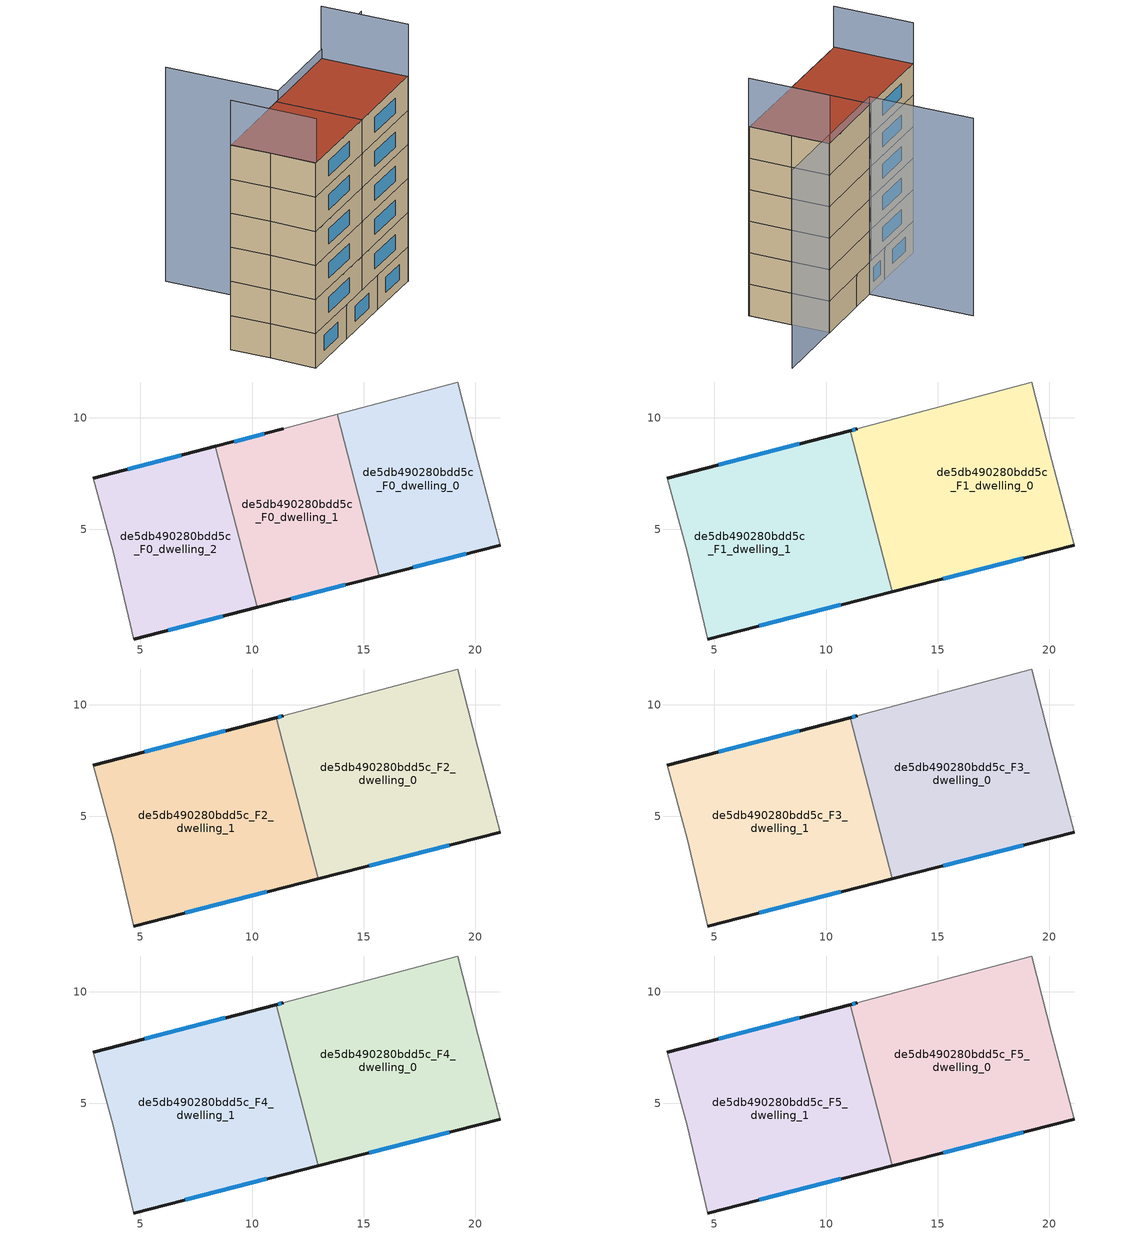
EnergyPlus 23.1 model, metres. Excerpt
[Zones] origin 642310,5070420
de5db490280bdd5c_F0_dwelling_0
 floor ground (EU_floor_Construction): 19.2,11.6 20.1,8.1 21.1,4.29 15.69,2.91 13.81,10.15 z0
 wall outside (EU_wall_Construction): 15.69,2.91 21.1,4.29 z0:3
 wall to de5db490280bdd5c_F0_dwelling_1 (EU_wall_Construction): 13.81,10.15 15.69,2.91 z0:3
 wall adiabatic (EU_wall_Construction): 21.1,4.29 20.1,8.1 19.2,11.6 13.81,10.15 z0:3
 window (EU_Window_Construction): 17.21,3.3 19.59,3.9 z0.84:2.16
de5db490280bdd5c_F0_dwelling_1
 floor ground (EU_floor_Construction): 13.81,10.15 15.69,2.91 10.23,1.51 8.36,8.71 11.4,9.5 z0
 wall outside (EU_wall_Construction): 11.4,9.5 8.36,8.71 / 10.23,1.51 15.69,2.91 z0:3
 wall to de5db490280bdd5c_F0_dwelling_2 (EU_wall_Construction): 8.36,8.71 10.23,1.51 z0:3
 wall adiabatic (EU_wall_Construction): 13.81,10.15 11.4,9.5 z0:3
 window (EU_Window_Construction): 10.55,9.28 9.21,8.93 / 11.76,1.9 14.16,2.52 z0.84:2.16
de5db490280bdd5c_F0_dwelling_2
 floor ground (EU_floor_Construction): 8.36,8.71 10.23,1.51 4.69,0.09 3.79,4 2.89,7.3 z0
 wall outside (EU_wall_Construction): 8.36,8.71 2.89,7.3 / 4.69,0.09 10.23,1.51 z0:3
 wall adiabatic (EU_wall_Construction): 2.89,7.3 3.79,4 4.69,0.09 z0:3
 window (EU_Window_Construction): 6.83,8.32 4.42,7.7 / 6.24,0.49 8.68,1.11 z0.84:2.16
de5db490280bdd5c_F1_dwelling_0
 floor to de5db490280bdd5c_F0_dwelling_0 (EU_floor_Construction): 19.2,11.6 20.1,8.1 21.1,4.29 15.69,2.91 13.81,10.15 z3
 floor to de5db490280bdd5c_F0_dwelling_1 (EU_floor_Construction): 13.81,10.15 15.69,2.91 12.96,2.21 11.09,9.42 11.4,9.5 z3
 wall outside (EU_wall_Construction): 12.96,2.21 21.1,4.29 / 11.4,9.5 11.09,9.42 z3:6
 wall to de5db490280bdd5c_F1_dwelling_1 (EU_wall_Construction): 11.09,9.42 12.96,2.21 z3:6
 wall adiabatic (EU_wall_Construction): 21.1,4.29 20.1,8.1 19.2,11.6 11.4,9.5 z3:6
 window (EU_Window_Construction): 15.24,2.79 18.82,3.71 / 11.31,9.48 11.18,9.44 z3.84:5.16
de5db490280bdd5c_F1_dwelling_1
 floor to de5db490280bdd5c_F0_dwelling_1 (EU_floor_Construction): 11.09,9.42 12.96,2.21 10.23,1.51 8.36,8.71 z3
 floor to de5db490280bdd5c_F0_dwelling_2 (EU_floor_Construction): 8.36,8.71 10.23,1.51 4.69,0.09 3.79,4 2.89,7.3 z3
 wall outside (EU_wall_Construction): 11.09,9.42 2.89,7.3 / 4.69,0.09 12.96,2.21 z3:6
 wall adiabatic (EU_wall_Construction): 2.89,7.3 3.79,4 4.69,0.09 z3:6
 window (EU_Window_Construction): 8.79,8.82 5.19,7.89 / 7.01,0.69 10.65,1.62 z3.84:5.16
de5db490280bdd5c_F2_dwelling_0
 floor to de5db490280bdd5c_F1_dwelling_0 (EU_floor_Construction): 19.2,11.6 20.1,8.1 21.1,4.29 12.96,2.21 11.09,9.42 11.4,9.5 z6
 wall outside (EU_wall_Construction): 12.96,2.21 21.1,4.29 / 11.4,9.5 11.09,9.42 z6:9
 wall to de5db490280bdd5c_F2_dwelling_1 (EU_wall_Construction): 11.09,9.42 12.96,2.21 z6:9
 wall adiabatic (EU_wall_Construction): 21.1,4.29 20.1,8.1 19.2,11.6 11.4,9.5 z6:9
 window (EU_Window_Construction): 15.24,2.79 18.82,3.71 / 11.31,9.48 11.18,9.44 z6.84:8.16
de5db490280bdd5c_F2_dwelling_1
 floor to de5db490280bdd5c_F1_dwelling_1 (EU_floor_Construction): 11.09,9.42 12.96,2.21 4.69,0.09 3.79,4 2.89,7.3 z6
 wall outside (EU_wall_Construction): 11.09,9.42 2.89,7.3 / 4.69,0.09 12.96,2.21 z6:9
 wall adiabatic (EU_wall_Construction): 2.89,7.3 3.79,4 4.69,0.09 z6:9
 window (EU_Window_Construction): 8.79,8.82 5.19,7.89 / 7.01,0.69 10.65,1.62 z6.84:8.16
de5db490280bdd5c_F3_dwelling_0
 floor to de5db490280bdd5c_F2_dwelling_0 (EU_floor_Construction): 19.2,11.6 20.1,8.1 21.1,4.29 12.96,2.21 11.09,9.42 11.4,9.5 z9
 wall outside (EU_wall_Construction): 12.96,2.21 21.1,4.29 / 11.4,9.5 11.09,9.42 z9:12
 wall to de5db490280bdd5c_F3_dwelling_1 (EU_wall_Construction): 11.09,9.42 12.96,2.21 z9:12
 wall adiabatic (EU_wall_Construction): 21.1,4.29 20.1,8.1 19.2,11.6 11.4,9.5 z9:12
 window (EU_Window_Construction): 15.24,2.79 18.82,3.71 / 11.31,9.48 11.18,9.44 z9.84:11.16
de5db490280bdd5c_F3_dwelling_1
 floor to de5db490280bdd5c_F2_dwelling_1 (EU_floor_Construction): 11.09,9.42 12.96,2.21 4.69,0.09 3.79,4 2.89,7.3 z9
 wall outside (EU_wall_Construction): 11.09,9.42 2.89,7.3 / 4.69,0.09 12.96,2.21 z9:12
 wall adiabatic (EU_wall_Construction): 2.89,7.3 3.79,4 4.69,0.09 z9:12
 window (EU_Window_Construction): 8.79,8.82 5.19,7.89 / 7.01,0.69 10.65,1.62 z9.84:11.16
de5db490280bdd5c_F4_dwelling_0
 floor to de5db490280bdd5c_F3_dwelling_0 (EU_floor_Construction): 19.2,11.6 20.1,8.1 21.1,4.29 12.96,2.21 11.09,9.42 11.4,9.5 z12
 wall outside (EU_wall_Construction): 12.96,2.21 21.1,4.29 / 11.4,9.5 11.09,9.42 z12:15
 wall to de5db490280bdd5c_F4_dwelling_1 (EU_wall_Construction): 11.09,9.42 12.96,2.21 z12:15
 wall adiabatic (EU_wall_Construction): 21.1,4.29 20.1,8.1 19.2,11.6 11.4,9.5 z12:15
 window (EU_Window_Construction): 15.24,2.79 18.82,3.71 / 11.31,9.48 11.18,9.44 z12.84:14.16
de5db490280bdd5c_F4_dwelling_1
 floor to de5db490280bdd5c_F3_dwelling_1 (EU_floor_Construction): 11.09,9.42 12.96,2.21 4.69,0.09 3.79,4 2.89,7.3 z12
 wall outside (EU_wall_Construction): 11.09,9.42 2.89,7.3 / 4.69,0.09 12.96,2.21 z12:15
 wall adiabatic (EU_wall_Construction): 2.89,7.3 3.79,4 4.69,0.09 z12:15
 window (EU_Window_Construction): 8.79,8.82 5.19,7.89 / 7.01,0.69 10.65,1.62 z12.84:14.16
de5db490280bdd5c_F5_dwelling_0
 floor to de5db490280bdd5c_F4_dwelling_0 (EU_floor_Construction): 19.2,11.6 20.1,8.1 21.1,4.29 12.96,2.21 11.09,9.42 11.4,9.5 z15
 wall outside (EU_wall_Construction): 12.96,2.21 21.1,4.29 / 11.4,9.5 11.09,9.42 z15:18
 wall to de5db490280bdd5c_F5_dwelling_1 (EU_wall_Construction): 11.09,9.42 12.96,2.21 z15:18
 wall adiabatic (EU_wall_Construction): 21.1,4.29 20.1,8.1 19.2,11.6 11.4,9.5 z15:18
 window (EU_Window_Construction): 15.24,2.79 18.82,3.71 / 11.31,9.48 11.18,9.44 z15.84:17.16
 roof outside (EU_roof_Construction): 21.1,4.29 20.1,8.1 19.2,11.6 11.4,9.5 11.09,9.42 12.96,2.21 z18
de5db490280bdd5c_F5_dwelling_1
 floor to de5db490280bdd5c_F4_dwelling_1 (EU_floor_Construction): 11.09,9.42 12.96,2.21 4.69,0.09 3.79,4 2.89,7.3 z15
 wall outside (EU_wall_Construction): 11.09,9.42 2.89,7.3 / 4.69,0.09 12.96,2.21 z15:18
 wall adiabatic (EU_wall_Construction): 2.89,7.3 3.79,4 4.69,0.09 z15:18
 window (EU_Window_Construction): 8.79,8.82 5.19,7.89 / 7.01,0.69 10.65,1.62 z15.84:17.16
 roof outside (EU_roof_Construction): 12.96,2.21 11.09,9.42 2.89,7.3 3.79,4 4.69,0.09 z18
shading: 2.94,7.33 4.79,0.09 z0:21.9; 21.11,4.23 19.2,11.59 z0:22.6; 26.4,13.45 11.4,9.5 / 11.4,9.5 8.91,18.96 z0:18.8
[Building]
EU S2 Campaign: North Axis=0; Terrain=City; Solar Distribution=FullExterior
[Site:Location]
Lyon-Bron: Latitude=45.75; Longitude=5; Time Zone=1; Elevation=198
[SizingPeriod:WeatherFileDays]
AnnualSizingPeriod: Begin Month=1; Begin Day of Month=1; End Month=12; End Day of Month=31; Day of Week for Start Day=Monday; Use Weather File Daylight Saving Period=No; Use Weather File Rain and Snow Indicators=No
[MATERIAL]
EU_InternalMass_Material: Roughness=MediumRough; Thickness=0.1; Conductivity=1; Density=1800; Specific Heat=900; Thermal Absorptance=0.9; Solar Absorptance=0.7; Visible Absorptance=0.7
[MATERIAL:NOMASS] Roughness=MediumRough; Thermal Absorptance=0.9; Solar Absorptance=0.7; Visible Absorptance=0.7
Name | Thermal Resistance
EU_wall_NoMass | 0.776494
EU_roof_NoMass | 0.486893
EU_floor_NoMass | 0.421597
[WINDOWMATERIAL:SIMPLEGLAZINGSYSTEM]
EU_Window_SimpleGlazing: UFactor=4.24961; Solar Heat Gain Coefficient=0.83; Visible Transmittance=0.83
[CONSTRUCTION]
EU_wall_Construction: EU_wall_NoMass
EU_roof_Construction: EU_roof_NoMass
EU_floor_Construction: EU_floor_NoMass
EU_Window_Construction: EU_Window_SimpleGlazing
EU_InternalMass_Construction: EU_InternalMass_Material
[ZONE] Type=1; Multiplier=1; Ceiling Height=autocalculate; Floor Area=autocalculate; Part of Total Floor Area=Yes
Name | Volume
de5db490280bdd5c_F0_dwelling_0 | 125.925
de5db490280bdd5c_F1_dwelling_0; de5db490280bdd5c_F2_dwelling_0; de5db490280bdd5c_F3_dwelling_0; de5db490280bdd5c_F4_dwelling_0; de5db490280bdd5c_F5_dwelling_0 | 188.892
de5db490280bdd5c_F0_dwelling_1; de5db490280bdd5c_F0_dwelling_2 | 125.922
de5db490280bdd5c_F1_dwelling_1; de5db490280bdd5c_F2_dwelling_1; de5db490280bdd5c_F3_dwelling_1; de5db490280bdd5c_F4_dwelling_1; de5db490280bdd5c_F5_dwelling_1 | 188.857
[INTERNALMASS] Construction=EU_InternalMass_Construction
Name | Zone or ZoneList | Surface Area
de5db490280bdd5c_F0_dwelling_0_EU_InternalMass | de5db490280bdd5c_F0_dwelling_0 | 41.975
de5db490280bdd5c_F0_dwelling_1_EU_InternalMass | de5db490280bdd5c_F0_dwelling_1 | 41.9739
de5db490280bdd5c_F0_dwelling_2_EU_InternalMass | de5db490280bdd5c_F0_dwelling_2 | 41.9742
de5db490280bdd5c_F1_dwelling_0_EU_InternalMass | de5db490280bdd5c_F1_dwelling_0 | 62.9639
de5db490280bdd5c_F1_dwelling_1_EU_InternalMass | de5db490280bdd5c_F1_dwelling_1 | 62.9525
de5db490280bdd5c_F2_dwelling_0_EU_InternalMass | de5db490280bdd5c_F2_dwelling_0 | 62.9639
de5db490280bdd5c_F2_dwelling_1_EU_InternalMass | de5db490280bdd5c_F2_dwelling_1 | 62.9525
de5db490280bdd5c_F3_dwelling_0_EU_InternalMass | de5db490280bdd5c_F3_dwelling_0 | 62.9639
de5db490280bdd5c_F3_dwelling_1_EU_InternalMass | de5db490280bdd5c_F3_dwelling_1 | 62.9525
de5db490280bdd5c_F4_dwelling_0_EU_InternalMass | de5db490280bdd5c_F4_dwelling_0 | 62.9639
de5db490280bdd5c_F4_dwelling_1_EU_InternalMass | de5db490280bdd5c_F4_dwelling_1 | 62.9525
de5db490280bdd5c_F5_dwelling_0_EU_InternalMass | de5db490280bdd5c_F5_dwelling_0 | 62.9639
de5db490280bdd5c_F5_dwelling_1_EU_InternalMass | de5db490280bdd5c_F5_dwelling_1 | 62.9525
[OTHEREQUIPMENT] Fuel Type=Electricity; Design Level Calculation Method=Watts/Area; Power per Zone Floor Area=1; Fraction Latent=0; Fraction Radiant=0; Fraction Lost=0; Carbon Dioxide Generation Rate=0; EndUse Subcategory=EU_Step8_InternalGains
Name | Zone or ZoneList or Space or SpaceList | Schedule
EU_Step8_InternalGain_de5db490280bdd5c_F0_dwelling_0_f000 | de5db490280bdd5c_F0_dwelling_0 | EU_Step8_GainSchedule_de5db490280bdd5c_F0_dwelling_0_f000
EU_Step8_InternalGain_de5db490280bdd5c_F0_dwelling_1_f000 | de5db490280bdd5c_F0_dwelling_1 | EU_Step8_GainSchedule_de5db490280bdd5c_F0_dwelling_1_f000
EU_Step8_InternalGain_de5db490280bdd5c_F0_dwelling_2_f000 | de5db490280bdd5c_F0_dwelling_2 | EU_Step8_GainSchedule_de5db490280bdd5c_F0_dwelling_2_f000
EU_Step8_InternalGain_de5db490280bdd5c_F1_dwelling_0_f000 | de5db490280bdd5c_F1_dwelling_0 | EU_Step8_GainSchedule_de5db490280bdd5c_F1_dwelling_0_f000
EU_Step8_InternalGain_de5db490280bdd5c_F1_dwelling_1_f000 | de5db490280bdd5c_F1_dwelling_1 | EU_Step8_GainSchedule_de5db490280bdd5c_F1_dwelling_1_f000
EU_Step8_InternalGain_de5db490280bdd5c_F2_dwelling_0_f000 | de5db490280bdd5c_F2_dwelling_0 | EU_Step8_GainSchedule_de5db490280bdd5c_F2_dwelling_0_f000
EU_Step8_InternalGain_de5db490280bdd5c_F2_dwelling_1_f000 | de5db490280bdd5c_F2_dwelling_1 | EU_Step8_GainSchedule_de5db490280bdd5c_F2_dwelling_1_f000
EU_Step8_InternalGain_de5db490280bdd5c_F3_dwelling_0_f000 | de5db490280bdd5c_F3_dwelling_0 | EU_Step8_GainSchedule_de5db490280bdd5c_F3_dwelling_0_f000
EU_Step8_InternalGain_de5db490280bdd5c_F3_dwelling_1_f000 | de5db490280bdd5c_F3_dwelling_1 | EU_Step8_GainSchedule_de5db490280bdd5c_F3_dwelling_1_f000
EU_Step8_InternalGain_de5db490280bdd5c_F4_dwelling_0_f000 | de5db490280bdd5c_F4_dwelling_0 | EU_Step8_GainSchedule_de5db490280bdd5c_F4_dwelling_0_f000
EU_Step8_InternalGain_de5db490280bdd5c_F4_dwelling_1_f000 | de5db490280bdd5c_F4_dwelling_1 | EU_Step8_GainSchedule_de5db490280bdd5c_F4_dwelling_1_f000
EU_Step8_InternalGain_de5db490280bdd5c_F5_dwelling_0_f000 | de5db490280bdd5c_F5_dwelling_0 | EU_Step8_GainSchedule_de5db490280bdd5c_F5_dwelling_0_f000
EU_Step8_InternalGain_de5db490280bdd5c_F5_dwelling_1_f000 | de5db490280bdd5c_F5_dwelling_1 | EU_Step8_GainSchedule_de5db490280bdd5c_F5_dwelling_1_f000
[ZONEVENTILATION:DESIGNFLOWRATE] Schedule=EU_AlwaysOn; Design Flow Rate Calculation Method=AirChanges/Hour; Air Changes per Hour=0.693814; Ventilation Type=Natural; Fan Pressure Rise=0; Fan Total Efficiency=1; Constant Term Coefficient=1; Temperature Term Coefficient=0; Velocity Term Coefficient=0; Velocity Squared Term Coefficient=0; Minimum Indoor Temperature=-100; Maximum Indoor Temperature=100; Delta Temperature=-100; Minimum Outdoor Temperature=-100; Maximum Outdoor Temperature=100; Maximum Wind Speed=40
Name | Zone or ZoneList or Space or SpaceList
EU_ConstantAir_de5db490280bdd5c_F0_dwelling_0 | de5db490280bdd5c_F0_dwelling_0
EU_ConstantAir_de5db490280bdd5c_F0_dwelling_1 | de5db490280bdd5c_F0_dwelling_1
EU_ConstantAir_de5db490280bdd5c_F0_dwelling_2 | de5db490280bdd5c_F0_dwelling_2
EU_ConstantAir_de5db490280bdd5c_F1_dwelling_0 | de5db490280bdd5c_F1_dwelling_0
EU_ConstantAir_de5db490280bdd5c_F1_dwelling_1 | de5db490280bdd5c_F1_dwelling_1
EU_ConstantAir_de5db490280bdd5c_F2_dwelling_0 | de5db490280bdd5c_F2_dwelling_0
EU_ConstantAir_de5db490280bdd5c_F2_dwelling_1 | de5db490280bdd5c_F2_dwelling_1
EU_ConstantAir_de5db490280bdd5c_F3_dwelling_0 | de5db490280bdd5c_F3_dwelling_0
EU_ConstantAir_de5db490280bdd5c_F3_dwelling_1 | de5db490280bdd5c_F3_dwelling_1
EU_ConstantAir_de5db490280bdd5c_F4_dwelling_0 | de5db490280bdd5c_F4_dwelling_0
EU_ConstantAir_de5db490280bdd5c_F4_dwelling_1 | de5db490280bdd5c_F4_dwelling_1
EU_ConstantAir_de5db490280bdd5c_F5_dwelling_0 | de5db490280bdd5c_F5_dwelling_0
EU_ConstantAir_de5db490280bdd5c_F5_dwelling_1 | de5db490280bdd5c_F5_dwelling_1
[HVACTEMPLATE:THERMOSTAT] Constant Heating Setpoint=20; Constant Cooling Setpoint=50
EU_HeatOnly_de5db490280bdd5c_F0_dwelling_0; EU_HeatOnly_de5db490280bdd5c_F0_dwelling_1; EU_HeatOnly_de5db490280bdd5c_F0_dwelling_2; EU_HeatOnly_de5db490280bdd5c_F1_dwelling_0; EU_HeatOnly_de5db490280bdd5c_F1_dwelling_1; EU_HeatOnly_de5db490280bdd5c_F2_dwelling_0; EU_HeatOnly_de5db490280bdd5c_F2_dwelling_1; EU_HeatOnly_de5db490280bdd5c_F3_dwelling_0; EU_HeatOnly_de5db490280bdd5c_F3_dwelling_1; EU_HeatOnly_de5db490280bdd5c_F4_dwelling_0; EU_HeatOnly_de5db490280bdd5c_F4_dwelling_1; EU_HeatOnly_de5db490280bdd5c_F5_dwelling_0; EU_HeatOnly_de5db490280bdd5c_F5_dwelling_1
[HVACTEMPLATE:ZONE:IDEALLOADSAIRSYSTEM] System Availability Schedule=EU_AlwaysOn; Maximum Heating Supply Air Temperature=50; Minimum Cooling Supply Air Temperature=13; Maximum Heating Supply Air Humidity Ratio=0.0156; Minimum Cooling Supply Air Humidity Ratio=0.0077; Heating Limit=NoLimit; Cooling Limit=NoLimit; Heating Availability Schedule=EU_AlwaysOn; Cooling Availability Schedule=EU_CoolingOff; Dehumidification Control Type=ConstantSensibleHeatRatio; Cooling Sensible Heat Ratio=0.7; Dehumidification Setpoint=60; Humidification Control Type=None; Humidification Setpoint=30; Outdoor Air Method=None; Outdoor Air Flow Rate per Person=0.00944; Outdoor Air Flow Rate per Zone Floor Area=0; Outdoor Air Flow Rate per Zone=0; Demand Controlled Ventilation Type=None; Outdoor Air Economizer Type=NoEconomizer; Heat Recovery Type=None; Sensible Heat Recovery Effectiveness=0.7; Latent Heat Recovery Effectiveness=0.65
Name | Template Thermostat
de5db490280bdd5c_F0_dwelling_0 | EU_HeatOnly_de5db490280bdd5c_F0_dwelling_0
de5db490280bdd5c_F0_dwelling_1 | EU_HeatOnly_de5db490280bdd5c_F0_dwelling_1
de5db490280bdd5c_F0_dwelling_2 | EU_HeatOnly_de5db490280bdd5c_F0_dwelling_2
de5db490280bdd5c_F1_dwelling_0 | EU_HeatOnly_de5db490280bdd5c_F1_dwelling_0
de5db490280bdd5c_F1_dwelling_1 | EU_HeatOnly_de5db490280bdd5c_F1_dwelling_1
de5db490280bdd5c_F2_dwelling_0 | EU_HeatOnly_de5db490280bdd5c_F2_dwelling_0
de5db490280bdd5c_F2_dwelling_1 | EU_HeatOnly_de5db490280bdd5c_F2_dwelling_1
de5db490280bdd5c_F3_dwelling_0 | EU_HeatOnly_de5db490280bdd5c_F3_dwelling_0
de5db490280bdd5c_F3_dwelling_1 | EU_HeatOnly_de5db490280bdd5c_F3_dwelling_1
de5db490280bdd5c_F4_dwelling_0 | EU_HeatOnly_de5db490280bdd5c_F4_dwelling_0
de5db490280bdd5c_F4_dwelling_1 | EU_HeatOnly_de5db490280bdd5c_F4_dwelling_1
de5db490280bdd5c_F5_dwelling_0 | EU_HeatOnly_de5db490280bdd5c_F5_dwelling_0
de5db490280bdd5c_F5_dwelling_1 | EU_HeatOnly_de5db490280bdd5c_F5_dwelling_1
[SIZING:ZONE] Zone Cooling Design Supply Air Temperature Input Method=SupplyAirTemperature; Zone Cooling Design Supply Air Temperature=13; Zone Heating Design Supply Air Temperature Input Method=SupplyAirTemperature; Zone Heating Design Supply Air Temperature=50; Zone Cooling Design Supply Air Humidity Ratio=0.008; Zone Heating Design Supply Air Humidity Ratio=0.008; Cooling Design Air Flow Method=DesignDay; Cooling Design Air Flow Rate=0; Cooling Minimum Air Flow per Zone Floor Area=0.000762; Cooling Minimum Air Flow=0; Cooling Minimum Air Flow Fraction=0.2; Heating Design Air Flow Method=DesignDay; Heating Design Air Flow Rate=0; Heating Maximum Air Flow per Zone Floor Area=0.002032; Heating Maximum Air Flow=0.141576; Heating Maximum Air Flow Fraction=0.3; Account for Dedicated Outdoor Air System=No; Dedicated Outdoor Air System Control Strategy=NeutralSupplyAir; Dedicated Outdoor Air Low Setpoint Temperature for Design=autosize; Dedicated Outdoor Air High Setpoint Temperature for Design=autosize; Zone Load Sizing Method=Sensible Load Only No Latent Load; Zone Latent Cooling Design Supply Air Humidity Ratio Input Method=HumidityRatioDifference; Zone Cooling Design Supply Air Humidity Ratio Difference=0.005; Zone Latent Heating Design Supply Air Humidity Ratio Input Method=HumidityRatioDifference; Zone Humidification Design Supply Air Humidity Ratio Difference=0.005
de5db490280bdd5c_F0_dwelling_0; de5db490280bdd5c_F0_dwelling_1; de5db490280bdd5c_F0_dwelling_2; de5db490280bdd5c_F1_dwelling_0; de5db490280bdd5c_F1_dwelling_1; de5db490280bdd5c_F2_dwelling_0; de5db490280bdd5c_F2_dwelling_1; de5db490280bdd5c_F3_dwelling_0; de5db490280bdd5c_F3_dwelling_1; de5db490280bdd5c_F4_dwelling_0; de5db490280bdd5c_F4_dwelling_1; de5db490280bdd5c_F5_dwelling_0; de5db490280bdd5c_F5_dwelling_1
[SCHEDULE:CONSTANT]
Name | Hourly Value
EU_AlwaysOn | 1
EU_CoolingOff | 0
[SCHEDULE:FILE] Column Number=1; Rows to Skip at Top=0; Number of Hours of Data=8760; Column Separator=Comma; Interpolate to Timestep=No; Minutes per Item=60; Adjust Schedule for Daylight Savings=Yes
Name | File
EU_Step8_GainSchedule_de5db490280bdd5c_F0_dwelling_0_f000 | ../../schedules/de5db490280bdd5c/de5db490280bdd5c_F0_dwelling_0_f000_gain.csv
EU_Step8_GainSchedule_de5db490280bdd5c_F0_dwelling_1_f000 | ../../schedules/de5db490280bdd5c/de5db490280bdd5c_F0_dwelling_1_f000_gain.csv
EU_Step8_GainSchedule_de5db490280bdd5c_F0_dwelling_2_f000 | ../../schedules/de5db490280bdd5c/de5db490280bdd5c_F0_dwelling_2_f000_gain.csv
EU_Step8_GainSchedule_de5db490280bdd5c_F1_dwelling_0_f000 | ../../schedules/de5db490280bdd5c/de5db490280bdd5c_F1_dwelling_0_f000_gain.csv
EU_Step8_GainSchedule_de5db490280bdd5c_F1_dwelling_1_f000 | ../../schedules/de5db490280bdd5c/de5db490280bdd5c_F1_dwelling_1_f000_gain.csv
EU_Step8_GainSchedule_de5db490280bdd5c_F2_dwelling_0_f000 | ../../schedules/de5db490280bdd5c/de5db490280bdd5c_F2_dwelling_0_f000_gain.csv
EU_Step8_GainSchedule_de5db490280bdd5c_F2_dwelling_1_f000 | ../../schedules/de5db490280bdd5c/de5db490280bdd5c_F2_dwelling_1_f000_gain.csv
EU_Step8_GainSchedule_de5db490280bdd5c_F3_dwelling_0_f000 | ../../schedules/de5db490280bdd5c/de5db490280bdd5c_F3_dwelling_0_f000_gain.csv
EU_Step8_GainSchedule_de5db490280bdd5c_F3_dwelling_1_f000 | ../../schedules/de5db490280bdd5c/de5db490280bdd5c_F3_dwelling_1_f000_gain.csv
EU_Step8_GainSchedule_de5db490280bdd5c_F4_dwelling_0_f000 | ../../schedules/de5db490280bdd5c/de5db490280bdd5c_F4_dwelling_0_f000_gain.csv
EU_Step8_GainSchedule_de5db490280bdd5c_F4_dwelling_1_f000 | ../../schedules/de5db490280bdd5c/de5db490280bdd5c_F4_dwelling_1_f000_gain.csv
EU_Step8_GainSchedule_de5db490280bdd5c_F5_dwelling_0_f000 | ../../schedules/de5db490280bdd5c/de5db490280bdd5c_F5_dwelling_0_f000_gain.csv
EU_Step8_GainSchedule_de5db490280bdd5c_F5_dwelling_1_f000 | ../../schedules/de5db490280bdd5c/de5db490280bdd5c_F5_dwelling_1_f000_gain.csv
